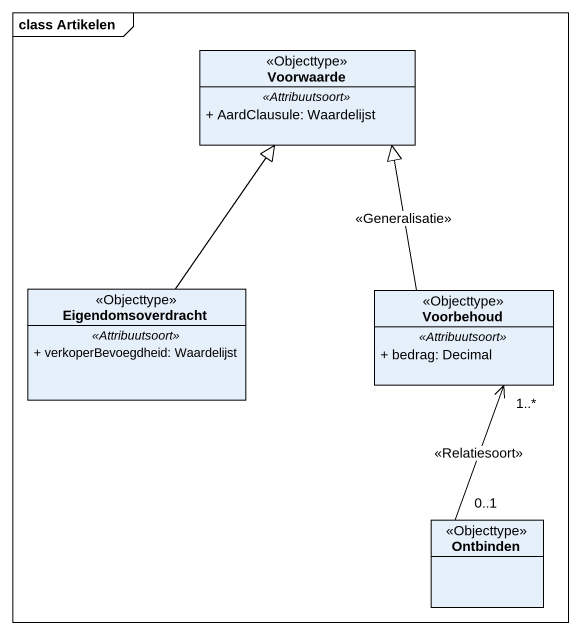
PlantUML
@startuml
mainframe class Artikelen
hide circle
hide empty members
skinparam classAttributeIconSize 0
class Voorwaarde <<Objecttype>> {
  .. <<Attribuutsoort>> ..
  + AardClausule: Waardelijst
}
class Eigendomsoverdracht <<Objecttype>> {
  .. <<Attribuutsoort>> ..
  + verkoperBevoegdheid: Waardelijst
}
class Voorbehoud <<Objecttype>> {
  .. <<Attribuutsoort>> ..
  + bedrag: Decimal
}
class Ontbinden <<Objecttype>>
Eigendomsoverdracht -up-|> Voorwaarde
Voorbehoud -up-|> Voorwaarde : <<Generalisatie>>
Ontbinden "0..1" -up-> "1..*" Voorbehoud : <<Relatiesoort>>
@enduml
